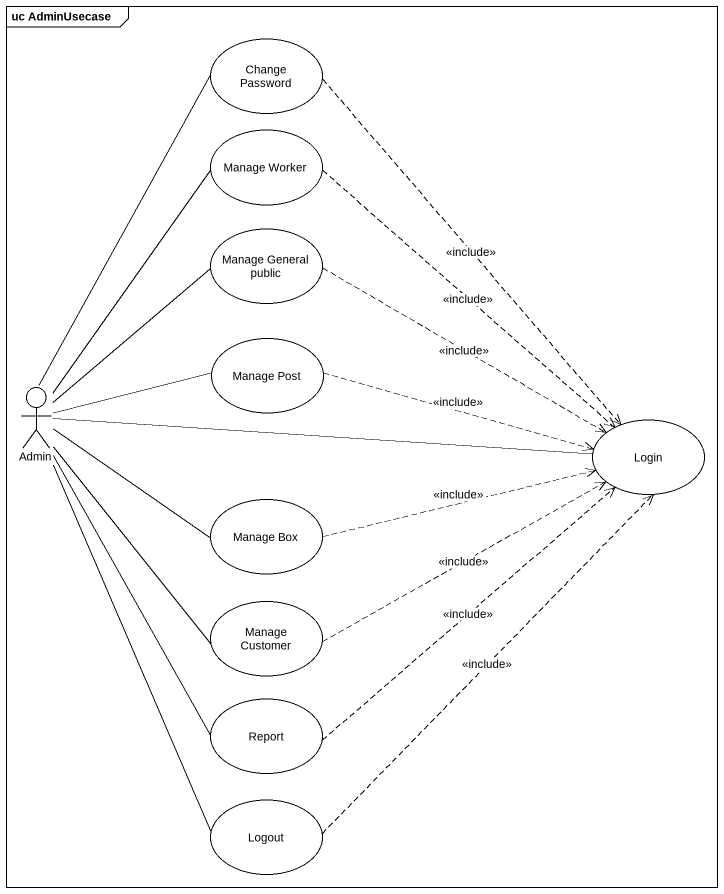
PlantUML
@startuml
mainframe uc AdminUsecase
usecase "Change Password" as Change_Password
usecase "Manage Worker" as Manage_Worker
usecase "Manage General public" as Manage_General_public
usecase "Manage Post" as Manage_Post
actor Admin
usecase Login
usecase "Manage Box" as Manage_Box
usecase "Manage Customer" as Manage_Customer
usecase Report
usecase Logout
Change_Password ..> Login : <<include>>
Manage_Worker ..> Login : <<include>>
Manage_General_public .right.> Login : <<include>>
Manage_Post .right.> Login : <<include>>
Admin -up- Change_Password
Admin -up- Manage_Worker
Admin -up- Manage_General_public
Admin -right- Manage_Post
Admin -right- Login
Admin -right- Manage_Box
Admin -- Manage_Customer
Admin -- Report
Admin -- Logout
Manage_Box .right.> Login : <<include>>
Manage_Customer .right.> Login : <<include>>
Report .up.> Login : <<include>>
Logout .up.> Login : <<include>>
@enduml
